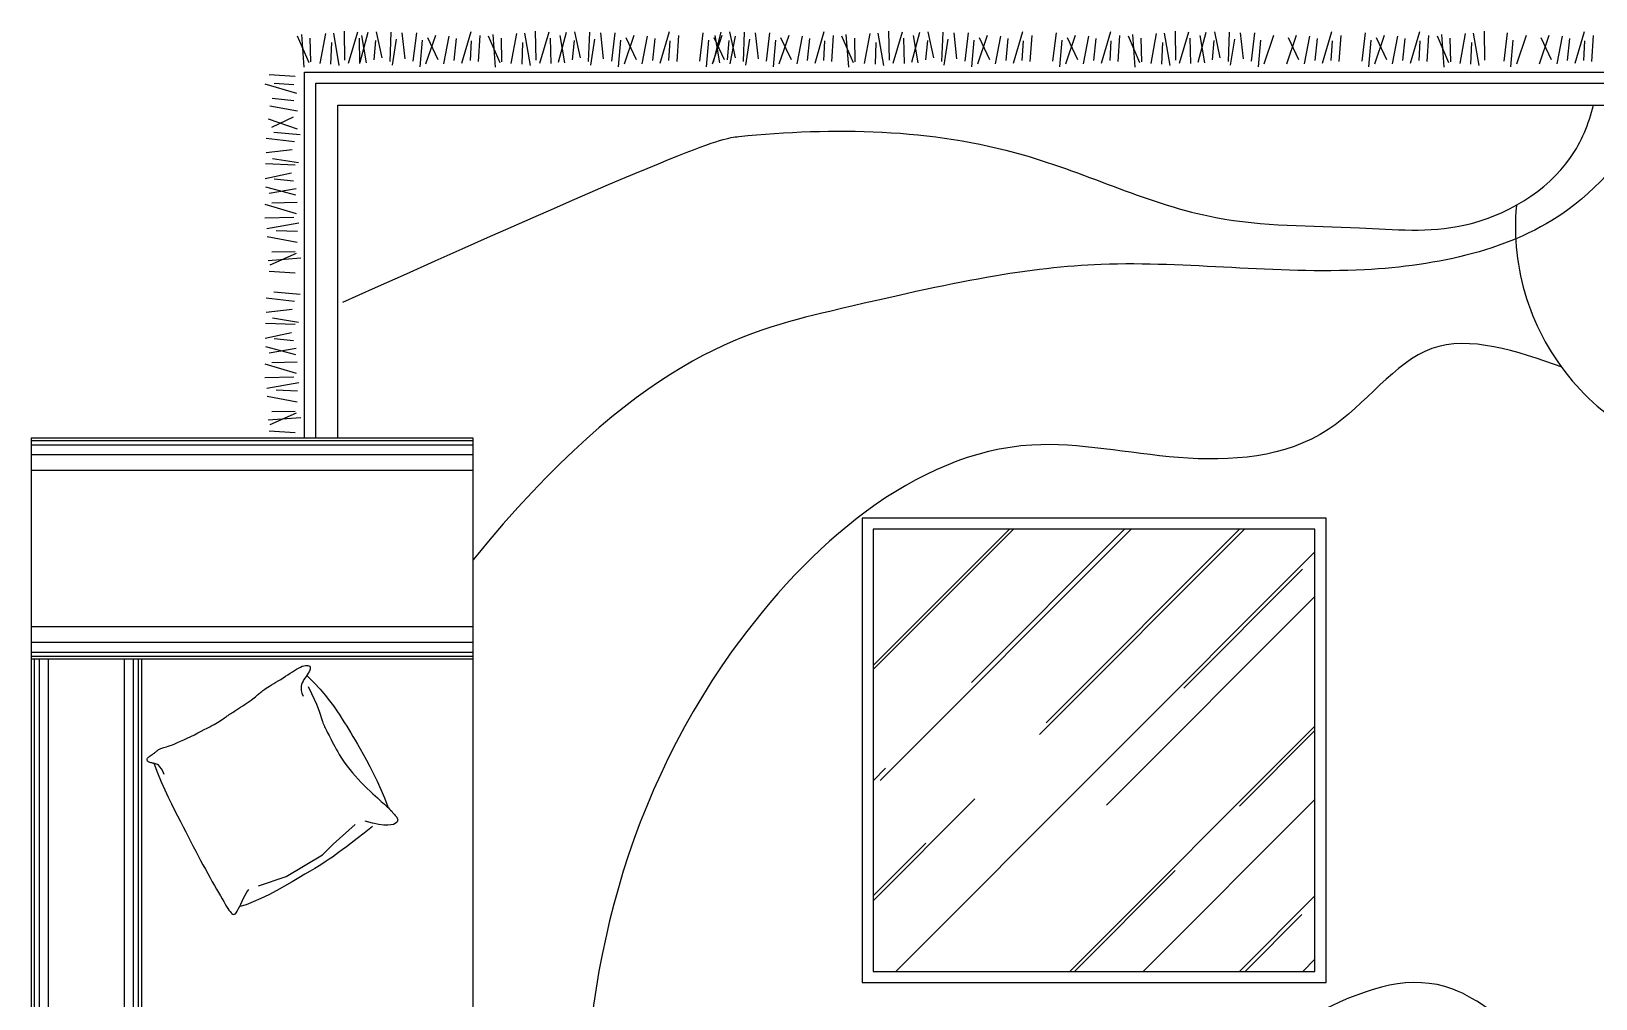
# Model space of a CAD drawing. Header units: inches. Extents: x 10.2 to 52.7, y 13.8 to 38.6.
# Drawn here: x 26.359 to 29.192, y 20.801 to 22.552 of the extents above; entities that cross this region are included whole.
import ezdxf

# ---------------------------------------------------------------- set-up
doc = ezdxf.new("R2010")
doc.units = ezdxf.units.IN
doc.header["$MEASUREMENT"] = 0
doc.layers.add('02', color=2, linetype='Continuous')

msp = doc.modelspace()

# ---------------------------------------------------------------- linework, layer by layer
at = {"layer": '02'}
for p, q in [((26.9272, 22.4991), (26.9264, 22.5516)), ((27.1388, 22.4937), (27.1556, 22.5512)), ((27.2734, 22.4991), (27.2726, 22.5516)), ((27.4983, 22.4937), (27.515, 22.5512)), ((27.7786, 22.4937), (27.7953, 22.5512)), ((27.9132, 22.4991), (27.9124, 22.5516)), ((28.138, 22.4937), (28.1548, 22.5512)), ((28.2973, 22.4937), (28.3141, 22.5512)), ((28.432, 22.4991), (28.4311, 22.5516)), ((28.6976, 22.4937), (28.7144, 22.5512)), ((28.8569, 22.4937), (28.8737, 22.5512)), ((28.9915, 22.4991), (28.9907, 22.5516)), ((29.1551, 22.4937), (29.1719, 22.5512)), ((26.8622, 22.4947), (26.8413, 22.5428)), ((26.8535, 22.4864), (26.8492, 22.5457)), ((26.8653, 22.4965), (26.8645, 22.5389)), ((26.8823, 22.4932), (26.8925, 22.5474)), ((26.9018, 22.4923), (26.9035, 22.5313)), ((26.917, 22.4898), (26.9069, 22.5482)), ((26.934, 22.494), (26.9509, 22.5507)), ((26.9543, 22.4932), (26.9535, 22.5389)), ((26.9547, 22.4957), (26.9691, 22.5499)), ((26.9662, 22.4947), (26.9578, 22.5439)), ((26.9801, 22.4999), (26.9835, 22.5347)), ((26.9945, 22.5033), (26.9843, 22.5507)), ((27.0091, 22.4968), (27.0112, 22.5501)), ((27.0133, 22.4905), (27.0206, 22.5376)), ((27.0363, 22.502), (27.031, 22.5491)), ((27.0509, 22.4978), (27.0572, 22.5491)), ((27.0635, 22.4874), (27.0677, 22.5355)), ((27.0739, 22.4926), (27.0917, 22.5449)), ((27.0959, 22.4999), (27.0771, 22.5397)), ((27.1064, 22.4926), (27.1158, 22.5428)), ((27.1252, 22.4989), (27.1294, 22.5386)), ((27.1545, 22.4989), (27.1566, 22.5344)), ((27.1692, 22.4968), (27.1723, 22.5439)), ((27.2084, 22.4947), (27.1875, 22.5428)), ((27.1997, 22.4864), (27.1955, 22.5457)), ((27.2116, 22.4965), (27.2107, 22.5389)), ((27.2285, 22.4932), (27.2387, 22.5474)), ((27.248, 22.4923), (27.2497, 22.5313)), ((27.2633, 22.4898), (27.2531, 22.5482)), ((27.2802, 22.494), (27.2972, 22.5507)), ((27.3005, 22.4932), (27.2997, 22.5389)), ((27.3141, 22.4957), (27.3285, 22.5499)), ((27.3256, 22.4947), (27.3173, 22.5439)), ((27.3395, 22.4999), (27.3429, 22.5347)), ((27.3539, 22.5033), (27.3438, 22.5507)), ((27.3685, 22.4968), (27.3706, 22.5501)), ((27.3727, 22.4905), (27.38, 22.5376)), ((27.3957, 22.502), (27.3905, 22.5491)), ((27.4104, 22.4978), (27.4167, 22.5491)), ((27.4229, 22.4874), (27.4271, 22.5355)), ((27.4334, 22.4926), (27.4512, 22.5449)), ((27.4554, 22.4999), (27.4365, 22.5397)), ((27.4658, 22.4926), (27.4753, 22.5428)), ((27.4847, 22.4989), (27.4889, 22.5386)), ((27.514, 22.4989), (27.5161, 22.5344)), ((27.5286, 22.4968), (27.5318, 22.5439)), ((27.5697, 22.4978), (27.576, 22.5491)), ((27.5822, 22.4874), (27.5864, 22.5355)), ((27.5927, 22.4926), (27.6105, 22.5449)), ((27.5944, 22.4957), (27.6088, 22.5499)), ((27.6147, 22.4999), (27.5958, 22.5397)), ((27.606, 22.4947), (27.5976, 22.5439)), ((27.6199, 22.4999), (27.6232, 22.5347)), ((27.6343, 22.5033), (27.6241, 22.5507)), ((27.6251, 22.4926), (27.6346, 22.5428)), ((27.6489, 22.4968), (27.6509, 22.5501)), ((27.653, 22.4905), (27.6604, 22.5376)), ((27.6761, 22.502), (27.6708, 22.5491)), ((27.6907, 22.4978), (27.697, 22.5491)), ((27.7033, 22.4874), (27.7074, 22.5355)), ((27.7137, 22.4926), (27.7315, 22.5449)), ((27.7357, 22.4999), (27.7169, 22.5397)), ((27.7462, 22.4926), (27.7556, 22.5428)), ((27.765, 22.4989), (27.7692, 22.5386)), ((27.7943, 22.4989), (27.7964, 22.5344)), ((27.8089, 22.4968), (27.8121, 22.5439)), ((27.8482, 22.4947), (27.8273, 22.5428)), ((27.8395, 22.4864), (27.8352, 22.5457)), ((27.8513, 22.4965), (27.8505, 22.5389)), ((27.8683, 22.4932), (27.8785, 22.5474)), ((27.8878, 22.4923), (27.8895, 22.5313)), ((27.903, 22.4898), (27.8929, 22.5482)), ((27.92, 22.494), (27.9369, 22.5507)), ((27.9403, 22.4932), (27.9395, 22.5389)), ((27.9539, 22.4957), (27.9683, 22.5499)), ((27.9654, 22.4947), (27.957, 22.5439)), ((27.9793, 22.4999), (27.9827, 22.5347)), ((27.9937, 22.5033), (27.9835, 22.5507)), ((28.0083, 22.4968), (28.0104, 22.5501)), ((28.0125, 22.4905), (28.0198, 22.5376)), ((28.0355, 22.502), (28.0303, 22.5491)), ((28.0502, 22.4978), (28.0564, 22.5491)), ((28.0627, 22.4874), (28.0669, 22.5355)), ((28.0732, 22.4926), (28.091, 22.5449)), ((28.0951, 22.4999), (28.0763, 22.5397)), ((28.1056, 22.4926), (28.115, 22.5428)), ((28.1244, 22.4989), (28.1286, 22.5386)), ((28.1537, 22.4989), (28.1558, 22.5344)), ((28.1684, 22.4968), (28.1715, 22.5439)), ((28.2095, 22.4978), (28.2157, 22.5491)), ((28.222, 22.4874), (28.2262, 22.5355)), ((28.2325, 22.4926), (28.2503, 22.5449)), ((28.2544, 22.4999), (28.2356, 22.5397)), ((28.2649, 22.4926), (28.2743, 22.5428)), ((28.2837, 22.4989), (28.2879, 22.5386)), ((28.313, 22.4989), (28.3151, 22.5344)), ((28.3277, 22.4968), (28.3308, 22.5439)), ((28.367, 22.4947), (28.346, 22.5428)), ((28.3582, 22.4864), (28.354, 22.5457)), ((28.3701, 22.4965), (28.3692, 22.5389)), ((28.387, 22.4932), (28.3972, 22.5474)), ((28.4065, 22.4923), (28.4082, 22.5313)), ((28.4218, 22.4898), (28.4116, 22.5482)), ((28.4387, 22.494), (28.4557, 22.5507)), ((28.4591, 22.4932), (28.4582, 22.5389)), ((28.4726, 22.4957), (28.487, 22.5499)), ((28.4842, 22.4947), (28.4758, 22.5439)), ((28.4981, 22.4999), (28.5014, 22.5347)), ((28.5125, 22.5033), (28.5023, 22.5507)), ((28.5271, 22.4968), (28.5291, 22.5501)), ((28.5312, 22.4905), (28.5386, 22.5376)), ((28.5543, 22.502), (28.549, 22.5491)), ((28.5689, 22.4978), (28.5752, 22.5491)), ((28.5815, 22.4874), (28.5856, 22.5355)), ((28.5919, 22.4926), (28.6097, 22.5449)), ((28.6328, 22.4926), (28.6506, 22.5449)), ((28.6547, 22.4999), (28.6359, 22.5397)), ((28.6652, 22.4926), (28.6746, 22.5428)), ((28.684, 22.4989), (28.6882, 22.5386)), ((28.7133, 22.4989), (28.7154, 22.5344)), ((28.728, 22.4968), (28.7311, 22.5439)), ((28.7691, 22.4978), (28.7753, 22.5491)), ((28.7816, 22.4874), (28.7858, 22.5355)), ((28.7921, 22.4926), (28.8099, 22.5449)), ((28.814, 22.4999), (28.7952, 22.5397)), ((28.8245, 22.4926), (28.8339, 22.5428)), ((28.8433, 22.4989), (28.8475, 22.5386)), ((28.8726, 22.4989), (28.8747, 22.5344)), ((28.8873, 22.4968), (28.8904, 22.5439)), ((28.9266, 22.4947), (28.9056, 22.5428)), ((28.9178, 22.4864), (28.9136, 22.5457)), ((28.9297, 22.4965), (28.9288, 22.5389)), ((28.9466, 22.4932), (28.9568, 22.5474)), ((28.9661, 22.4923), (28.9678, 22.5313)), ((28.9814, 22.4898), (28.9712, 22.5482)), ((29.0264, 22.4978), (29.0327, 22.5491)), ((29.0389, 22.4874), (29.0431, 22.5355)), ((29.0494, 22.4926), (29.0672, 22.5449)), ((29.0903, 22.4926), (29.108, 22.5449)), ((29.1122, 22.4999), (29.0934, 22.5397)), ((29.1227, 22.4926), (29.1321, 22.5428)), ((29.1415, 22.4989), (29.1457, 22.5386)), ((29.1708, 22.4989), (29.1729, 22.5344)), ((29.1855, 22.4968), (29.1886, 22.5439)), ((26.837, 22.4697), (26.7899, 22.4728)), ((26.8401, 22.4393), (26.7826, 22.4561)), ((26.8349, 22.455), (26.7993, 22.4571)), ((26.8412, 22.4069), (26.791, 22.4163)), ((26.8349, 22.4257), (26.7952, 22.4299)), ((26.8412, 22.3745), (26.7889, 22.3923)), ((26.8338, 22.3964), (26.7941, 22.3776)), ((26.8359, 22.3514), (26.7847, 22.3577)), ((26.8464, 22.364), (26.7983, 22.3682)), ((26.8318, 22.3368), (26.7847, 22.3316)), ((26.837, 22.3096), (26.7837, 22.3117)), ((26.8433, 22.3138), (26.7962, 22.3211)), ((26.8305, 22.295), (26.783, 22.2848)), ((26.8381, 22.2552), (26.7839, 22.2696)), ((26.8339, 22.2806), (26.7991, 22.284)), ((26.8391, 22.2667), (26.7899, 22.2583)), ((26.8406, 22.2416), (26.7949, 22.2408)), ((26.8347, 22.2145), (26.7822, 22.2136)), ((26.8398, 22.2213), (26.783, 22.2382)), ((26.844, 22.2043), (26.7856, 22.1942)), ((26.8415, 22.1891), (26.8025, 22.1908)), ((26.8406, 22.1696), (26.7864, 22.1798)), ((26.8474, 22.1408), (26.7881, 22.1365)), ((26.8391, 22.1495), (26.791, 22.1286)), ((26.8372, 22.1526), (26.7949, 22.1518)), ((26.837, 22.1138), (26.7899, 22.1169)), ((26.8464, 22.0751), (26.7983, 22.0793)), ((26.8359, 22.0625), (26.7847, 22.0688)), ((26.8318, 22.0479), (26.7847, 22.0427)), ((26.837, 22.0207), (26.7837, 22.0228)), ((26.8433, 22.0249), (26.7962, 22.0322)), ((26.8305, 22.0061), (26.783, 21.9959)), ((26.8339, 21.9917), (26.7991, 21.9951)), ((26.8381, 21.9663), (26.7839, 21.9807)), ((26.8391, 21.9778), (26.7899, 21.9694)), ((26.8398, 21.9324), (26.783, 21.9493)), ((26.8406, 21.9527), (26.7949, 21.9518)), ((26.8347, 21.9256), (26.7822, 21.9247)), ((26.844, 21.9154), (26.7856, 21.9052)), ((26.8415, 21.9002), (26.8025, 21.9019)), ((26.8406, 21.8807), (26.7864, 21.8908)), ((26.8474, 21.8519), (26.7881, 21.8476)), ((26.8391, 21.8606), (26.791, 21.8397)), ((26.8372, 21.8637), (26.7949, 21.8629)), ((26.837, 21.8249), (26.7899, 21.828)), ((27.1593, 21.8104), (26.3593, 21.8104)), ((27.1593, 21.8029), (26.3593, 21.8029)), ((27.1593, 21.785), (26.3593, 21.785)), ((27.1593, 21.7567), (26.3593, 21.7567)), ((28.1306, 21.6504), (27.8839, 21.4038)), ((28.1378, 21.6504), (27.8839, 21.3965)), ((28.3509, 21.6504), (27.8965, 21.196)), ((28.339, 21.6504), (28.0619, 21.3733)), ((28.5562, 21.6504), (28.1848, 21.279)), ((28.5475, 21.6504), (28.1972, 21.3002)), ((28.6839, 21.6095), (27.9248, 20.8504)), ((28.6615, 21.5784), (28.4462, 21.3631)), ((28.6839, 21.5289), (28.3063, 21.1513)), ((27.1593, 21.4737), (26.3593, 21.4737)), ((27.1593, 21.4454), (26.3593, 21.4454)), ((27.1593, 21.4275), (26.3593, 21.4275)), ((27.1593, 21.42), (26.3593, 21.42)), ((28.6839, 21.2942), (28.2402, 20.8504)), ((28.6839, 21.286), (28.5473, 21.1493)), ((27.9063, 21.2178), (27.8839, 21.1953)), ((28.0681, 21.1624), (27.8839, 20.9782)), ((28.6839, 21.1615), (28.3728, 20.8504)), ((27.9794, 21.0824), (27.8839, 20.9869)), ((28.4306, 21.0326), (28.2484, 20.8504)), ((28.6839, 20.9873), (28.5471, 20.8504)), ((28.6601, 20.9531), (28.5575, 20.8504)), ((28.6839, 20.8722), (28.6622, 20.8504))]:
    msp.add_line(p, q, dxfattribs=at)
for points in [[(26.8543, 21.8152), (26.8543, 22.4778), (29.7509, 22.4778), (29.7509, 21.7972)], [(26.8743, 21.8152), (26.8743, 22.4578), (29.7309, 22.4578), (29.7309, 21.7972)], [(26.9143, 21.8152), (26.9143, 22.4178), (29.6909, 22.4178), (29.6909, 21.7972)], [(27.1593, 21.4152), (26.3593, 21.4152)], [(26.3653, 20.5152), (26.3653, 21.4152)], [(26.3739, 20.5152), (26.3739, 21.4152)], [(26.3906, 20.5152), (26.3906, 21.4152)], [(26.5279, 20.5152), (26.5279, 21.4152)], [(26.5446, 20.5152), (26.5446, 21.4152)], [(26.5533, 20.5152), (26.5533, 21.4152)], [(26.5593, 20.5152), (26.5593, 21.4152)], [(26.6001, 21.2067), (26.5974, 21.2125), (26.5948, 21.217), (26.5923, 21.2204), (26.59, 21.2228), (26.5879, 21.2245), (26.5858, 21.2256), (26.5839, 21.2262), (26.5822, 21.2267), (26.5805, 21.227), (26.5789, 21.2273), (26.5774, 21.2276), (26.5761, 21.2279), (26.5748, 21.2282), (26.5737, 21.2286), (26.5726, 21.229), (26.5716, 21.2295), (26.5708, 21.2301), (26.57, 21.2308), (26.5695, 21.2315), (26.5691, 21.2323), (26.5689, 21.2332), (26.5689, 21.2341), (26.5692, 21.2351), (26.5698, 21.2362), (26.5708, 21.2372), (26.5719, 21.2383), (26.5733, 21.2394), (26.5748, 21.2405), (26.5764, 21.2415), (26.5779, 21.2426), (26.5795, 21.2436), (26.5808, 21.2445), (26.5821, 21.2454), (26.5831, 21.2462), (26.584, 21.2469), (26.5849, 21.2476), (26.5856, 21.2483), (26.5863, 21.2489), (26.587, 21.2495), (26.5878, 21.2501), (26.5885, 21.2506), (26.5893, 21.2512), (26.5903, 21.2517), (26.5913, 21.2523), (26.5925, 21.2529), (26.5939, 21.2535), (26.5954, 21.2541), (26.5972, 21.2547), (26.5993, 21.2554), (26.6016, 21.2561), (26.6043, 21.2569), (26.6073, 21.2579), (26.6108, 21.2592), (26.6147, 21.2606), (26.6191, 21.2623), (26.624, 21.2644), (26.6295, 21.2668), (26.6355, 21.2695), (26.6417, 21.2725), (26.6481, 21.2755), (26.6546, 21.2787), (26.6609, 21.2818), (26.6669, 21.2849), (26.6725, 21.2878), (26.6776, 21.2904), (26.6823, 21.2929), (26.6864, 21.2951), (26.6902, 21.2972), (26.6936, 21.2992), (26.6967, 21.301), (26.6996, 21.3027), (26.7022, 21.3044), (26.7047, 21.306), (26.707, 21.3075), (26.7091, 21.3089), (26.7111, 21.3103), (26.7128, 21.3115), (26.7142, 21.3125), (26.7155, 21.3134), (26.7164, 21.3142), (26.7172, 21.3147), (26.7178, 21.3152), (26.7183, 21.3156), (26.7189, 21.316), (26.7198, 21.3165), (26.7209, 21.3173), (26.7225, 21.3183), (26.7246, 21.3197), (26.7274, 21.3214), (26.7307, 21.3235), (26.7344, 21.3259), (26.7383, 21.3284), (26.7424, 21.3311), (26.7465, 21.3338), (26.7504, 21.3364), (26.754, 21.3389), (26.7573, 21.3413), (26.7602, 21.3434), (26.7627, 21.3454), (26.765, 21.3472), (26.767, 21.3489), (26.7688, 21.3505), (26.7705, 21.352), (26.7721, 21.3533), (26.7736, 21.3546), (26.775, 21.3559), (26.7766, 21.3571), (26.7783, 21.3584), (26.7801, 21.3597), (26.7822, 21.3612), (26.7847, 21.3628), (26.7875, 21.3646), (26.7907, 21.3666), (26.7943, 21.3687), (26.7982, 21.3711), (26.8023, 21.3736), (26.8066, 21.3761), (26.811, 21.3788), (26.8154, 21.3816), (26.8198, 21.3843), (26.8241, 21.3871), (26.8282, 21.3898), (26.8322, 21.3925), (26.8361, 21.395), (26.8398, 21.3973), (26.8433, 21.3993), (26.8467, 21.401), (26.8499, 21.4024), (26.8529, 21.4034), (26.8557, 21.404), (26.8582, 21.4041), (26.8603, 21.4039), (26.8621, 21.4034), (26.8634, 21.4024), (26.8643, 21.4011), (26.8645, 21.3995), (26.8642, 21.3975), (26.8634, 21.3952), (26.8622, 21.3927), (26.8607, 21.39), (26.8589, 21.3872), (26.857, 21.3842), (26.855, 21.3813), (26.8531, 21.3784), (26.8514, 21.3756), (26.8499, 21.3727), (26.8487, 21.3696), (26.848, 21.3663), (26.8478, 21.3627), (26.8482, 21.3585), (26.8494, 21.3538), (26.8514, 21.3483)], [(26.8597, 21.3846), (26.8717, 21.3723), (26.8822, 21.3608), (26.8914, 21.35), (26.8994, 21.34), (26.9064, 21.3307), (26.9125, 21.322), (26.9178, 21.3141), (26.9225, 21.3069), (26.9267, 21.3002), (26.9306, 21.294), (26.9342, 21.288), (26.9379, 21.2819), (26.9416, 21.2756), (26.9455, 21.2688), (26.9498, 21.2613), (26.9547, 21.2528), (26.9602, 21.2432), (26.9662, 21.2325), (26.9726, 21.2208), (26.9792, 21.208), (26.9859, 21.1943), (26.9925, 21.1797), (26.999, 21.1642), (27.0051, 21.148)], [(26.8608, 21.3658), (26.8669, 21.3534), (26.8718, 21.3427), (26.8757, 21.3336), (26.8788, 21.326), (26.8811, 21.3196), (26.8829, 21.3142), (26.8842, 21.3097), (26.8854, 21.306), (26.8864, 21.3028), (26.8874, 21.3), (26.8884, 21.2975), (26.8894, 21.2952), (26.8904, 21.293), (26.8915, 21.2909), (26.8926, 21.2887), (26.8939, 21.2862), (26.8953, 21.2835), (26.8968, 21.2805), (26.8985, 21.2772), (26.9003, 21.2737), (26.9022, 21.2699), (26.9043, 21.2659), (26.9065, 21.2617), (26.9089, 21.2572), (26.9114, 21.2526), (26.9141, 21.2479), (26.917, 21.2429), (26.9201, 21.2378), (26.9236, 21.2325), (26.9273, 21.2271), (26.9314, 21.2215), (26.9359, 21.2158), (26.9408, 21.2099), (26.946, 21.204), (26.9514, 21.1981), (26.9569, 21.1923), (26.9623, 21.1867), (26.9677, 21.1814), (26.9729, 21.1764), (26.9777, 21.1718), (26.9821, 21.1678), (26.986, 21.1641), (26.9897, 21.1609), (26.993, 21.1579), (26.996, 21.1553), (26.9987, 21.1529), (27.0013, 21.1506), (27.0037, 21.1484), (27.0059, 21.1462), (27.008, 21.1441), (27.01, 21.1421), (27.0119, 21.1401), (27.0136, 21.1381), (27.0153, 21.1362), (27.0169, 21.1343), (27.0184, 21.1326), (27.0198, 21.1309), (27.021, 21.1292), (27.022, 21.1276), (27.0227, 21.126), (27.0229, 21.1244), (27.0227, 21.1228), (27.0219, 21.1212), (27.0204, 21.1196), (27.0181, 21.1179), (27.0149, 21.1164), (27.0105, 21.1153), (27.0048, 21.1147), (26.9975, 21.1149), (26.9884, 21.116), (26.9774, 21.1184), (26.9641, 21.1221)], [(26.581, 21.2272), (26.588, 21.2095), (26.5946, 21.1934), (26.601, 21.1788), (26.6071, 21.1655), (26.613, 21.1534), (26.6187, 21.1421), (26.6241, 21.1316), (26.6293, 21.1216), (26.6343, 21.1119), (26.6391, 21.1026), (26.6437, 21.0935), (26.6483, 21.0847), (26.6527, 21.0761), (26.6571, 21.0676), (26.6615, 21.0594), (26.6658, 21.0512), (26.6701, 21.0431), (26.6745, 21.0352), (26.6788, 21.0275), (26.683, 21.0199), (26.6871, 21.0126), (26.6911, 21.0057), (26.6949, 20.999), (26.6985, 20.9928), (26.7018, 20.9869), (26.7049, 20.9816), (26.7078, 20.9766), (26.7105, 20.9721), (26.713, 20.968), (26.7152, 20.9644), (26.7173, 20.9613), (26.7193, 20.9586), (26.721, 20.9565), (26.7227, 20.9548), (26.7243, 20.9538), (26.7258, 20.9533), (26.7273, 20.9536), (26.7289, 20.9547), (26.7305, 20.9565), (26.7323, 20.9592), (26.7342, 20.9628), (26.7363, 20.9672), (26.7385, 20.9721), (26.741, 20.9774), (26.7437, 20.9828), (26.7466, 20.9884), (26.7498, 20.9937), (26.7533, 20.9988)], [(26.9769, 21.1124), (26.962, 21.1006), (26.9494, 21.0906), (26.9388, 21.0824), (26.93, 21.0756), (26.9224, 21.07), (26.9159, 21.0652), (26.91, 21.061), (26.9045, 21.0572), (26.8989, 21.0534), (26.8932, 21.0496), (26.887, 21.0457), (26.8803, 21.0414), (26.8728, 21.0368), (26.8643, 21.0317), (26.8547, 21.026), (26.8437, 21.0195), (26.8314, 21.0123), (26.8179, 21.0046), (26.8037, 20.9967), (26.7892, 20.9891), (26.7749, 20.982), (26.7612, 20.9759), (26.7485, 20.971), (26.7371, 20.9677)], [(26.7708, 21.0051), (26.8209, 21.0218), (26.8865, 21.0611), (26.9057, 21.0807), (26.9456, 21.1159)]]:
    msp.add_lwpolyline(points, dxfattribs=at)
for points in [[(26.3593, 20.4152), (27.1593, 20.4152), (27.1593, 21.8152), (26.3593, 21.8152)], [(28.7039, 21.6704), (27.8639, 21.6704), (27.8639, 20.8304), (28.7039, 20.8304)], [(28.6839, 21.6504), (27.8839, 21.6504), (27.8839, 20.8504), (28.6839, 20.8504)]]:
    msp.add_lwpolyline(points, close=True, dxfattribs=at)
msp.add_arc((29.4764, 22.198), 0.4294, 174.7866, 266.1613, dxfattribs=at)
for points, knots in [([(26.9236, 22.0615), (27.5739, 22.3536), (27.7782, 22.3792), (28.1156, 22.3738), (28.4651, 22.1969), (28.7408, 22.2008), (28.9673, 22.1798), (29.1387, 22.2829), (29.1797, 22.3837), (29.1884, 22.4178)], [215.153776, 215.153776, 215.153776, 215.153776, 315.220446, 830.991037, 1198.368851, 1458.771204, 1647.714252, 1877.012332, 1983.351595, 1983.351595, 1983.351595, 1983.351595]), ([(29.3099, 22.4178), (29.2606, 22.3462), (29.1308, 22.1736), (28.7363, 22.0922), (28.326, 22.1553), (27.95, 22.083), (27.4576, 21.9597), (27.1593, 21.5954)], [44.471011, 44.471011, 44.471011, 44.471011, 298.20957, 682.233444, 1159.259106, 1552.081845, 1810.76394, 1810.76394, 1810.76394, 1810.76394]), ([(29.1317, 21.9439), (29.0477, 21.9729), (28.8799, 22.0307), (28.7147, 21.7854), (28.4366, 21.7662), (28.0386, 21.8586), (27.4743, 21.368), (27.3241, 20.6967), (27.3827, 20.261), (27.3983, 20.1512)], [0, 0, 0, 0, 238.631589, 476.471263, 752.405744, 1018.928805, 1677.036604, 2662.100086, 2994.321031, 2994.321031, 2994.321031, 2994.321031]), ([(29.4477, 20.7389), (29.3668, 20.6762), (29.1885, 20.5692), (28.8831, 20.9726), (28.4886, 20.5829), (28.0222, 20.629), (27.9539, 20.4545), (27.9427, 20.3972)], [77.924614, 77.924614, 77.924614, 77.924614, 344.177666, 670.461877, 1194.942006, 1639.421575, 1812.10125, 1812.10125, 1812.10125, 1812.10125])]:
    msp.add_open_spline(points, degree=3, knots=knots, dxfattribs=at)

doc.saveas('drawing.dxf')
